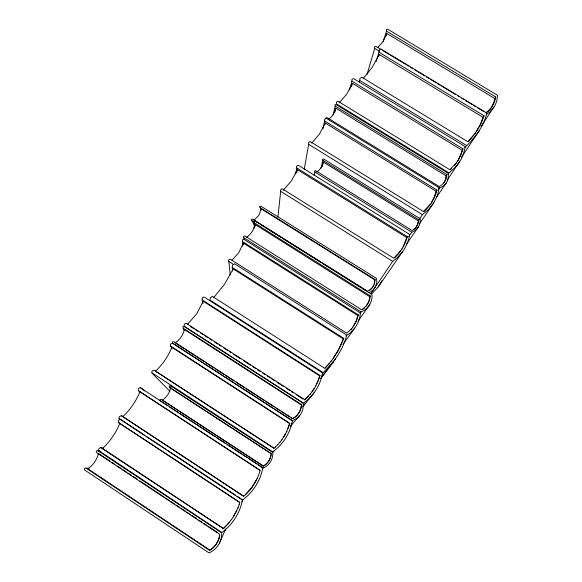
<?xml version="1.0" encoding="UTF-8"?>
<svg xmlns="http://www.w3.org/2000/svg" width="582" height="582" viewBox="0 0 582 582"><rect width="100%" height="100%" fill="white"/><g stroke="black" fill="none" stroke-linecap="round" stroke-linejoin="round"><path stroke-width="0.87" d="M368.901 292.557C374.401 290.418 377.703 284.242 376.605 278.48L260.947 206.195L259.623 206.377L260.023 207.629L374.997 279.513L374.597 282.517M374.997 279.513L374.211 284.023M254.13 228.202L254.218 222.782A1.04 0.997 4.1 0 1 253.912 221.4A1.04 0.997 4.1 0 1 255.353 221.116L372.014 294.579A17.955 17.38 28.9 0 1 361.102 311.872L360.091 313.342M255.076 226.282L255.112 224.477L369.686 296.675L369.592 297.911A17.867 17.3 28.5 0 1 366.1 306.154M438.908 188.444L443.244 186.138A15.532 14.419 25.9 0 0 448.235 178.223L448.402 173.392L336.192 104.615L334.861 104.825L335.203 106.062L446.794 174.484L445.965 175.742L445.688 178.419A15.459 14.361 25.7 0 1 443.913 182.792M446.794 174.484L446.518 177.168A15.525 14.412 25.7 0 1 441.527 185.083L439.199 186.524L327.244 117.695L326.269 117.608L325.767 118.342M408.746 236.634L411.736 232.182L413.089 231.621A13.946 13.146 26.9 0 0 420.284 220.207L420.197 218.774L323.716 159.031L322.559 159.235L322.843 160.326L418.785 219.756L418.065 221.727A13.852 13.066 26.6 0 1 414.471 229.206M418.785 219.756L418.734 220.724A13.91 13.11 26.6 0 1 412.885 230.006L412.012 230.479L315.8 170.744L314.636 170.948L314.913 172.054L411.736 232.182M293.83 417.956L292.724 418.582L173.938 341.692L172.468 341.961L172.781 343.387L292.324 420.793L297.155 418.058A16.798 16.667 85.2 0 0 302.946 408.87L303.346 403.319L184.312 326.538L182.85 326.8L183.163 328.212L301.549 404.606L300.894 407.989A16.711 16.594 86.7 0 1 295.125 417.134M301.549 404.606L301.12 407.691A16.791 16.667 86.4 0 1 295.329 416.879L292.535 418.829L291.007 417.84M254.218 222.782L370.239 295.867L370.137 297.104A17.947 17.373 28.4 0 1 362.593 309.071L361.509 309.697L245.08 236.125A1.048 1.004 1.7 0 0 243.632 236.408A1.048 1.004 1.7 0 0 243.931 237.805L243.982 239.617M264.475 467.375A15.307 14.987 -75.9 0 0 272.827 454.12L272.791 452.469L170.453 385.742L169.18 385.997L169.435 387.248L271.212 453.625L271.023 454.818A15.197 14.885 -75.3 0 1 264.257 465.549M277.898 217.071L280.684 191.333L280.408 190.227L281.935 188.626L393.745 258.226L400.692 250.842M295.743 174.098L296.682 167.907L296.405 166.816L297.286 165.521L298.45 165.324L409.67 234.437C408.79 240.766 406.105 246.739 402.402 251.911L378.227 286.955L371.782 293.714M296.966 172.265L297.38 169.573L406.738 237.58L403.137 246.906M481.016 126.556L495.166 105.08L496.708 101.268L497.625 95.368L387.794 29.216L386.324 29.675L386.492 31.122L495.733 96.947C493.594 101.479 492.918 107.03 488.931 110.696M495.733 96.947C494.853 103.327 491.077 109.22 485.73 112.792M424.067 211.513C430.207 205.744 434.972 198.302 436.966 190.081L324.647 120.969L324.683 119.165L326.407 118.401L439.315 187.833L437.417 195.436L433.706 202.922L428.527 209.549L422.394 214.656L419.36 219.196M304.211 169.355L308.671 144.307L308.387 143.201L309.275 141.892L310.461 141.695L423.427 211.535L430.382 204.187M343.045 344.282L354.685 328.19C357.959 323.781 360.069 318.463 360.36 312.956L243.974 239.362L242.352 239.908L242.468 241.559L358.236 314.797L356.017 321.49L353.805 325.731M358.236 314.797L356.49 320.813L352.445 327.71M242.505 499.8C240.075 512.771 232.531 524.789 221.844 532.545L98.482 450.388L98.969 448.707L100.373 447.638L103.661 448.169M322.966 128.928L324.647 120.969M324.836 124.781L325.214 123.006L436.165 191.296L433.845 198.098L431.189 203.016M314.149 175.604L314.913 172.054M333.159 114.894L335.203 106.062M321.009 168.191L322.843 160.326M334.694 112.544L335.727 108.136L445.965 175.742M322.275 166.43L323.308 162.029L418.116 220.76M447.231 180.122L461.257 158.981L463.476 154.063L465.287 146.657L353.63 78.628L351.943 79.37L351.921 81.131L462.996 148.846L458.652 159.272M462.996 148.846L460.748 155.496L457.277 161.629M335.727 108.136L335.145 110.435A19.584 18.071 11.9 0 1 329.79 118.27L328.466 119.237M296.682 167.907L407.327 236.699L404.963 243.545L401.711 249.343M349.651 89.861L351.921 81.131M351.455 86.783L352.365 83.306L462.093 150.221M308.409 396.175L304.692 399.652L186.175 323.257L184.276 324.159L184.159 326.204L303.469 403.159C313.458 396.116 320.515 384.942 322.566 372.895L204.144 297.016L202.267 297.897L202.158 299.912L319.969 375.441L316.921 383.531M319.969 375.441L318.449 380.257L315.509 386.339M139.891 391.781L138.109 390.202L138.574 388.558L139.949 387.517L262.882 467.637C260.532 480.499 253.039 492.416 242.432 500.062L118.83 418.334L119.31 416.668L121.303 415.694L243.763 496.315L122.904 416.61C130.266 409.655 136.137 401.129 139.927 391.73L260.081 470.387C257.695 479.583 252.348 488.262 245.393 494.889M289.581 423.536L171.865 347.258C168.249 356.322 162.589 364.536 155.481 371.214L274.013 448.256L154.092 370.13L152.157 371.054L151.706 372.662L272.747 451.865C282.99 444.553 290.229 433.066 292.426 420.67L172.599 343.089L170.686 343.998L170.562 346.072L289.763 423.303L287.995 428.468M289.763 423.303L286.737 431.4M359.269 82.164L360.032 78.359L361.909 77.268L467.783 141.702L473.704 135.25M239.137 504.667L239.784 502.426L119.827 423.347C115.985 432.833 110.063 441.44 102.643 448.482L223.328 528.492L229.49 522.199M367.016 74.525L374.692 48.371L374.524 46.909L376.008 46.444L381.414 49.717M376.088 61.677L378.991 52.22L378.831 51.027L379.893 49.477L381.101 49.121L486.756 113.003C483.926 126.861 474.49 137.956 464.858 147.602M378.737 56.236L379.268 54.504L483.104 117.36L479.924 125.305L476.636 131.183M383.305 41.46L386.492 31.122M385.721 36.899L386.797 33.436L494.729 98.489M378.991 52.22L484.108 115.825L480.914 123.806L474.752 134.006M320.747 378.533C330.758 365.06 342.711 351.834 346.705 335.028L234.67 263.842L232.611 265.101L232.225 267.429L343.7 338.317L339.452 348.109L333.442 358.17M343.7 338.317L338.04 350.968L331.129 361.313M386.797 33.436L382.832 41.802L377.551 47.673M239.784 502.426L118.255 422.481L118.415 420.32L120.394 419.36L144.663 435.343M238.031 507.766L239.195 504.514M241.894 501.968L242.789 499.465M357.755 315.495L243.414 243.145L238.722 252.763L232.036 260.161M373.644 285.456L374.393 283.689M352.365 83.306L346.777 94.088L339.211 102.832M325.214 123.006L319.453 134.086L311.69 143.077M297.38 169.573L291.589 180.696L283.23 190.314M238.089 507.599L233.397 516.867M219.516 543.042L225.605 529.06A16.143 15.474 -70.4 0 1 224.776 530.537M379.268 54.504L372 67.657L363.408 78.243M100.977 447.725L223.328 528.492M381.865 280.75L378.227 286.955M286.911 431.211L283.623 437.104M236.758 510.669L231.469 519.726M257.106 478.557L251.962 487.294L243.763 496.315M209.585 550.39L210.8 549.655A20.203 19.286 -69.4 0 0 219.56 535.775L219.72 534.349L96.758 452.731A1.164 1.106 -48 0 1 96.496 451.152A1.164 1.106 -48 0 1 98.074 450.803L221.706 532.836A20.21 19.293 -69.8 0 1 209.047 552.9L84.841 470.125A1.179 1.113 -49.5 0 1 84.579 468.539A1.179 1.113 -49.5 0 1 86.172 468.183L209.585 550.39L210.99 549.27A20.101 19.191 -69.4 0 0 219.705 535.462M372.909 286.802L373.826 285.129M285.442 434.114L281.797 439.81M303.702 405.327L304.582 403.835M315.808 385.939L312.127 391.693M321.584 376.918L322.413 375.536M483.104 117.36L484.108 115.825M436.165 191.296L436.966 190.081M447.827 174.265C451.741 170.002 457.037 166.714 459.875 161.345M438.311 189.339L439.315 187.833M406.738 237.58L407.327 236.699M461.606 157.009L479.241 130.681M371.003 293.503L392.69 261.354L396.844 258.124L402.402 251.911M314.2 388.681L310.199 394.189M436.333 197.567L446.459 182.61M402.286 248.499L398.401 253.898L394.589 257.87M458.165 160.297L454.615 165.324M369.686 296.675L370.239 295.867M419.404 223.939L433.706 202.922M406.658 244.054L418.371 226.944M494.133 106.892L490.146 111.686L486.887 114.188M358.076 321.046L369.475 305.033M372.007 288.046L373.084 286.482M321.984 373.993L333.231 361.895M475.727 132.536L468.386 141.652M304.692 399.652L304.444 399.987L310.475 393.832M321.009 378.14L335.552 358.738M231.556 519.5L227.169 524.979L223.204 528.762M279.811 442.385L281.943 439.657M456.615 162.574L449.821 169.711L338.113 101.297L336.411 102.046L336.374 103.836L448.831 172.752M302.793 406.803L314.236 392.494M350.931 329.558L352.903 327.062M354.685 328.19L349.731 333.326L345.904 335.865M331.507 360.796L325.011 368.217M299.752 415.446L290.513 426.097A13.713 13.568 -86.2 0 0 292.113 423.558M277.701 444.793L279.949 442.24M329.063 363.779L324.771 368.311L212.452 296.413L210.364 297.7L209.957 300.079L323.046 372.531M213.514 297.795L224.659 284.096L233.178 268.92L343.264 338.935M372.182 287.734L369.752 290.171M351.382 328.925L346.668 333.122L230.363 259.245L229.228 259.325L228.464 260.438L228.842 261.471L233.433 264.388M487.469 112.166L488.444 111.184M187.397 324.538L196.716 313.727L203.3 301.28L319.656 375.885M275.475 447.005L277.825 444.663M272.878 452.127L274.086 450.926M450.337 169.886L451.61 168.656M271.212 453.625L170.577 388.129A19.344 18.697 -38.2 0 1 162.458 400.154L263.355 466.08L161.272 399.317L159.992 399.572L160.246 400.831L167.856 405.814M273.904 448.366L275.592 446.889M371.12 288.861L367.598 291.218L252.624 219.123L251.3 219.298L251.329 220.192L253.999 222.004M175.218 342.893L177.452 341.183A21.367 20.639 -24.1 0 0 183.65 332.111L184.392 329.463L301.316 404.912M263.297 466.102L264.315 465.513A15.263 14.943 -75.3 0 0 271.117 454.746M264.468 467.368L262.977 468.037L258.408 465.047M86.172 468.183L88.864 468.255M98.074 450.803L99.828 451.057M118.255 422.481L119.928 423.121M119.15 418.844L120.823 419.535M121.303 415.694L122.955 416.421M382.963 50.649L389.147 54.388M390.689 55.319L405.37 64.202M406.92 65.133L408.462 66.072M410.783 67.468L412.325 68.407M414.646 69.804L416.959 71.208M418.509 72.146L424.685 75.878M426.235 76.817L428.556 78.221M430.098 79.152L436.282 82.891M437.824 83.823L440.145 85.227M441.687 86.158L455.597 94.568M457.918 95.972L459.46 96.91M461.781 98.307L464.094 99.711M465.644 100.642L471.827 104.382M473.37 105.32L475.69 106.717M477.233 107.655L483.416 111.395M374.692 48.371L379.355 51.194M359.749 80.425L466.349 145.355M308.671 144.307L422.394 214.656M280.684 191.333L392.69 261.354M374.808 279.862L261.253 208.858L258.874 215.391L253.89 220.302L259.266 223.67M260.801 224.637L263.864 226.558M265.399 227.518L276.144 234.255M278.443 235.703L280.75 237.143M283.048 238.591L307.602 253.985M309.137 254.945L312.199 256.873M313.734 257.833L316.804 259.761M318.339 260.721L321.41 262.642M322.945 263.61L325.243 265.05M326.778 266.01L329.849 267.938M331.384 268.899L334.454 270.826M335.989 271.787L339.059 273.715M340.586 274.675L360.534 287.181M362.841 288.628L365.14 290.069M243.931 237.805L361.102 311.872M190.438 326.502L193.479 328.459M194.999 329.441L198.04 331.398M200.317 332.868L203.358 334.825M204.879 335.807L207.92 337.771M209.44 338.746L211.717 340.215M214.758 342.18L217.799 344.137M219.319 345.119L220.84 346.094M223.881 348.058L227.678 350.502M229.199 351.484L230.719 352.466M233.76 354.423L240.599 358.832M243.64 360.796L250.478 365.205M252.763 366.675L255.796 368.632M257.317 369.614L260.358 371.571M262.642 373.04L264.919 374.51M267.196 375.979L270.237 377.944M271.758 378.918L274.799 380.883M277.083 382.352L280.117 384.309M281.637 385.291L283.158 386.273M286.199 388.23L290.003 390.682M291.524 391.657L293.044 392.639M296.078 394.596L302.924 399.012M175.975 343.38L184.356 348.807M185.884 349.789L194.257 355.216M195.785 356.206L204.166 361.626M205.686 362.615L214.067 368.035M215.587 369.024L223.968 374.444M225.496 375.434L233.877 380.861M236.161 382.338L244.542 387.765M246.062 388.747L254.443 394.174M255.964 395.156L264.344 400.583M265.872 401.565L274.246 406.993M275.773 407.982L279.578 410.441M281.106 411.43L284.154 413.402M285.675 414.391L289.487 416.858M169.377 406.811L178.514 412.784M180.034 413.78L215.034 436.675M216.555 437.671L225.685 443.644M227.213 444.641L241.668 454.098M243.189 455.095L246.994 457.583M248.514 458.58L256.888 464.058M138.421 390.704L260.132 470.38M146.184 436.347L160.596 445.841M162.109 446.838L165.899 449.333M167.42 450.337L193.202 467.324M194.723 468.321L235.681 495.304M237.194 496.301L240.984 498.803M109.78 460.973L98.467 453.465A25.513 24.073 -46.3 0 1 87.94 468.852L209.789 550.012M112.042 462.472L115.054 464.472M117.317 465.978L121.085 468.481M122.598 469.478L126.367 471.98M127.873 472.984L131.641 475.487M133.154 476.491L136.923 478.993M139.942 480.994L164.066 497.006M165.579 498.01L169.347 500.513M170.853 501.509L174.622 504.012M176.135 505.016L179.903 507.519M181.409 508.523L185.178 511.018M186.691 512.022L190.46 514.524M191.965 515.528L196.49 518.526M198.753 520.032L201.772 522.032M204.035 523.531L207.047 525.539M208.552 526.535L217.603 532.545M140.546 387.612L144.722 390.842M152.018 373.157L169.871 391.228M169.435 387.248L170.664 388.543M170.453 385.742L171.668 387.066M170.562 346.072L172.003 348.363M251.7 220.563L253.992 224.346M260.023 207.629L261.216 210.044M183.163 328.212L184.283 330.634M202.158 299.912L203.118 303.36M228.842 261.471L230.196 274.799M232.225 267.429L232.538 270.994M242.468 241.559L242.621 246.077M243.414 243.145L243.465 244.957M263.108 467.608A12.593 12.317 -75.7 0 1 261.944 468.284M323.308 162.029A17.584 16.5 11.6 0 1 316.899 171.996M364.463 307.943A17.867 17.3 28.5 0 1 362.579 309.478M255.112 224.477A22.742 21.701 0.4 0 1 246.593 237.376"/></g></svg>
